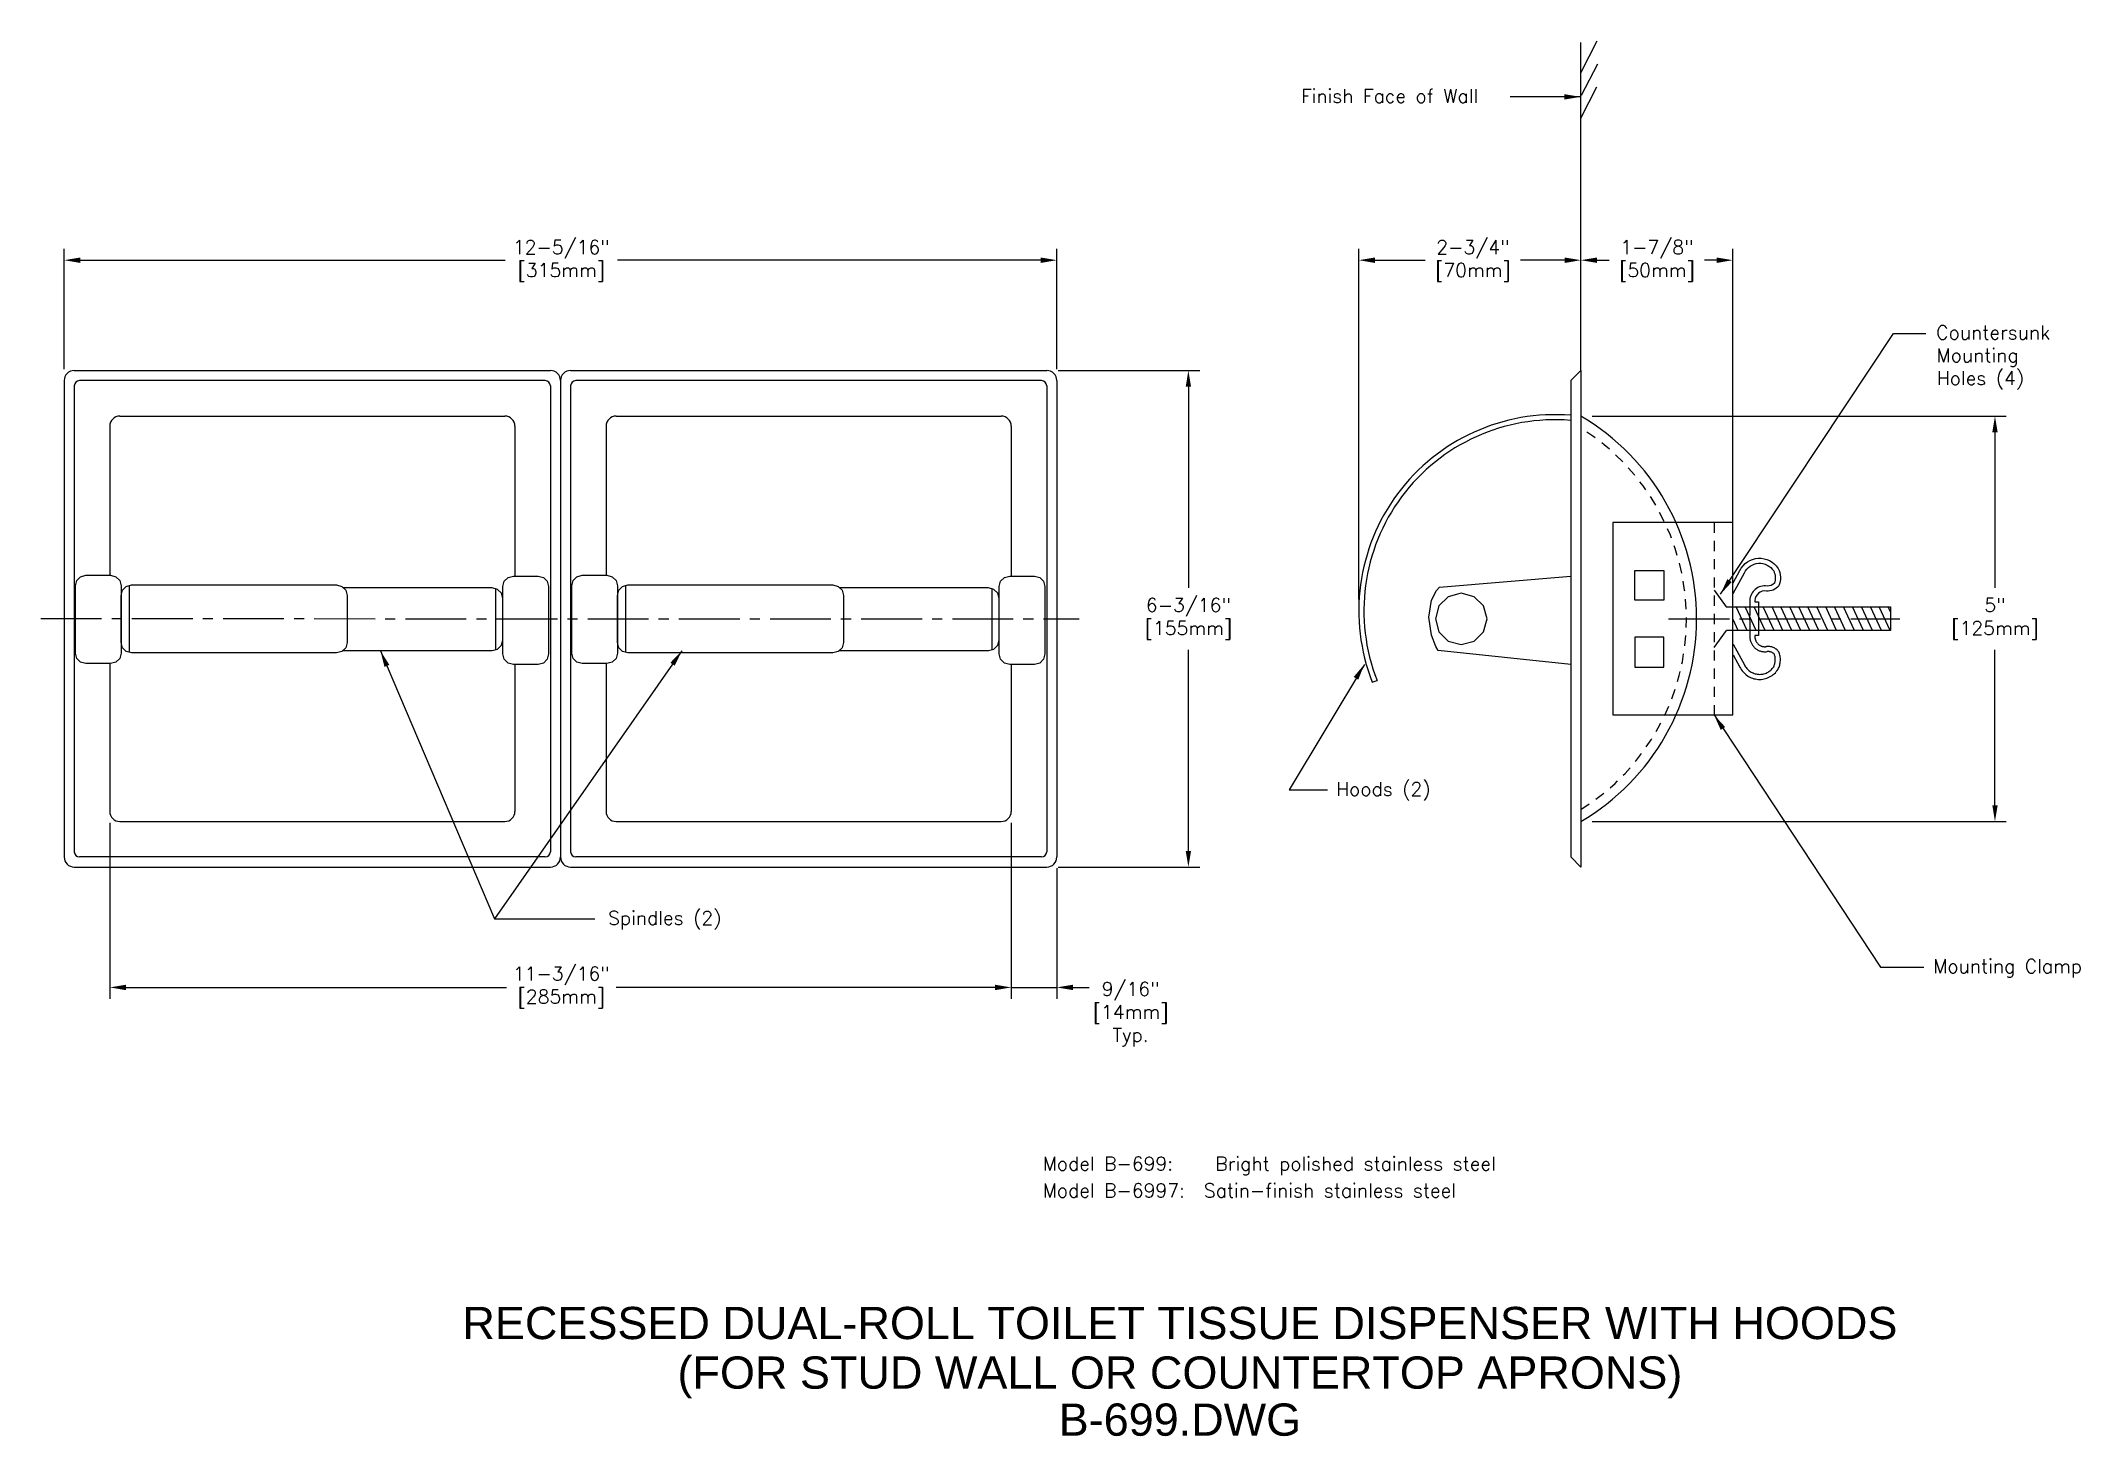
# Model space of a CAD drawing. Extents: x 13.7 to 38.9, y 0.1 to 17.3.
import ezdxf
from ezdxf.enums import TextEntityAlignment as Align

# ---------------------------------------------------------------- set-up
doc = ezdxf.new("R2010")
doc.units = 0
doc.header["$MEASUREMENT"] = 0
doc.header["$PDMODE"] = 35
doc.header["$PDSIZE"] = 0.000315
doc.linetypes.add('CENTER2', pattern=[1.125, 0.75, -0.125, 0.125, -0.125])
doc.linetypes.add('HIDDEN2', pattern=[0.1875, 0.125, -0.0625])
doc.layers.get('0').update_dxf_attribs({"linetype": 'CONTINUOUS'})
doc.layers.get('DEFPOINTS').update_dxf_attribs({"linetype": 'CONTINUOUS'})
for name, color, linetype in [('DETAIL', 4, 'CONTINUOUS'), ('DIM', 1, 'CONTINUOUS'), ('TEXT', 2, 'CONTINUOUS')]:
    doc.layers.add(name, color=color, linetype=linetype)
doc.styles.add('ARIAL_5', font='arial.ttf', dxfattribs={"height": 5})
doc.styles.add('DIM_S_5', font='simplex.shx', dxfattribs={"height": 0.17})
doc.dimstyles.new('DIM_S_7', dxfattribs={"dimtxt": 0.12, "dimasz": 0.2, "dimexe": 0.14, "dimexo": 0.14, "dimgap": 0.09375, "dimtad": 1, "dimtih": 1, "dimtoh": 1, "dimdec": 4, "dimrnd": 0.0625, "dimzin": 0, "dimtxsty": 'DIM_S_5', "dimcen": 0.09375, "dimaunit": 1, "dimazin": 3, "dimtfac": 1, "dimtdec": 4, "dimtofl": 0, "dimtmove": 0, "dimatfit": 3, "dimtolj": 1, "dimtzin": 0})

# ---------------------------------------------------------------- blocks, each defined once
blk = doc.blocks.new('TBLK_TX')
blk = doc.blocks.new('*D2')
at = {"color": 0, "linetype": 'BYBLOCK'}
for p, q in [((14.028, 13.283), (14.028, 14.768)), ((14.228, 14.628), (19.47, 14.628)), ((26.078, 14.628), (20.855, 14.628)), ((26.278, 13.283), (26.278, 14.768))]:
    blk.add_line(p, q, dxfattribs=at)
for points in [[(14.228, 14.661), (14.228, 14.594), (14.028, 14.628)], [(26.078, 14.661), (26.078, 14.594), (26.278, 14.628)]]:
    blk.add_solid(points, dxfattribs=at)
at = {"layer": 'DEFPOINTS', "color": 0, "linetype": 'BYBLOCK'}
for p in [(26.278, 14.628), (14.028, 13.143), (26.278, 13.143)]:
    blk.add_point(p, dxfattribs=at)
at = {"color": 0, "linetype": 'BYBLOCK', "insert": (20.162, 14.619), "char_height": 0.17, "attachment_point": 5, "style": 'DIM_S_5'}
blk.add_mtext('\\A1;12-5/16"\\P[315mm]', dxfattribs=at)
blk = doc.blocks.new('*D3')
at = {"color": 0, "linetype": 'BYBLOCK'}
for p, q in [((14.59, 7.69), (14.59, 5.519)), ((25.715, 7.69), (25.715, 5.519)), ((14.79, 5.659), (19.486, 5.659)), ((25.515, 5.659), (20.839, 5.659))]:
    blk.add_line(p, q, dxfattribs=at)
for points in [[(14.79, 5.692), (14.79, 5.625), (14.59, 5.659)], [(25.515, 5.692), (25.515, 5.625), (25.715, 5.659)]]:
    blk.add_solid(points, dxfattribs=at)
at = {"layer": 'DEFPOINTS', "color": 0, "linetype": 'BYBLOCK'}
for p in [(14.59, 7.83), (25.715, 7.83), (25.715, 5.659)]:
    blk.add_point(p, dxfattribs=at)
at = {"color": 0, "linetype": 'BYBLOCK', "insert": (20.162, 5.659), "char_height": 0.17, "attachment_point": 5, "style": 'DIM_S_5'}
blk.add_mtext('\\A1;11-3/16"\\P[285mm]', dxfattribs=at)
blk = doc.blocks.new('*D4')
at = {"color": 0, "linetype": 'BYBLOCK'}
for p, q in [((25.715, 7.69), (25.715, 5.519)), ((26.278, 7.128), (26.278, 5.519)), ((25.515, 5.659), (25.315, 5.659)), ((25.715, 5.659), (26.278, 5.659)), ((26.478, 5.659), (26.678, 5.659))]:
    blk.add_line(p, q, dxfattribs=at)
for points in [[(25.515, 5.692), (25.515, 5.625), (25.715, 5.659)], [(26.478, 5.692), (26.478, 5.625), (26.278, 5.659)]]:
    blk.add_solid(points, dxfattribs=at)
at = {"layer": 'DEFPOINTS', "color": 0, "linetype": 'BYBLOCK'}
for p in [(25.715, 7.83), (26.278, 7.268), (26.278, 5.659)]:
    blk.add_point(p, dxfattribs=at)
at = {"color": 0, "linetype": 'BYBLOCK', "insert": (27.188, 5.328), "char_height": 0.17, "attachment_point": 5, "style": 'DIM_S_5'}
blk.add_mtext('\\A1;9/16"\\P[14mm]\\PTyp.', dxfattribs=at)
blk = doc.blocks.new('*D5')
at = {"color": 0, "linetype": 'BYBLOCK'}
for p, q in [((30.004, 10.443), (30.004, 14.768)), ((30.204, 14.628), (30.824, 14.628)), ((32.545, 14.628), (31.999, 14.628)), ((32.745, 13.408), (32.745, 14.768))]:
    blk.add_line(p, q, dxfattribs=at)
for points in [[(30.204, 14.661), (30.204, 14.594), (30.004, 14.628)], [(32.545, 14.661), (32.545, 14.594), (32.745, 14.628)]]:
    blk.add_solid(points, dxfattribs=at)
at = {"layer": 'DEFPOINTS', "color": 0, "linetype": 'BYBLOCK'}
for p in [(32.745, 14.628), (32.745, 13.268), (30.004, 10.303)]:
    blk.add_point(p, dxfattribs=at)
at = {"color": 0, "linetype": 'BYBLOCK', "insert": (31.412, 14.619), "char_height": 0.17, "attachment_point": 5, "style": 'DIM_S_5'}
blk.add_mtext('\\A1;2-3/4"\\P[70mm]', dxfattribs=at)
blk = doc.blocks.new('*D6')
at = {"color": 0, "linetype": 'BYBLOCK'}
for p, q in [((30.122, 13.408), (30.122, 14.768)), ((30.322, 14.628), (30.472, 14.628)), ((31.797, 14.628), (31.647, 14.628)), ((31.997, 10.345), (31.997, 14.768))]:
    blk.add_line(p, q, dxfattribs=at)
for points in [[(30.322, 14.661), (30.322, 14.594), (30.122, 14.628)], [(31.797, 14.661), (31.797, 14.594), (31.997, 14.628)]]:
    blk.add_solid(points, dxfattribs=at)
at = {"layer": 'DEFPOINTS', "color": 0, "linetype": 'BYBLOCK'}
for p in [(31.997, 14.628), (30.122, 13.268), (31.997, 10.205)]:
    blk.add_point(p, dxfattribs=at)
at = {"color": 0, "linetype": 'BYBLOCK', "insert": (31.06, 14.619), "char_height": 0.17, "attachment_point": 5, "style": 'DIM_S_5'}
blk.add_mtext('\\A1;1-7/8"\\P[50mm]', dxfattribs=at)
blk = doc.blocks.new('*D7')
at = {"color": 0, "linetype": 'BYBLOCK'}
for p, q in [((30.262, 12.705), (35.372, 12.705)), ((35.232, 12.505), (35.232, 10.586)), ((35.232, 7.905), (35.232, 9.824)), ((30.262, 7.705), (35.372, 7.705))]:
    blk.add_line(p, q, dxfattribs=at)
for points in [[(35.199, 12.505), (35.265, 12.505), (35.232, 12.705)], [(35.199, 7.905), (35.265, 7.905), (35.232, 7.705)]]:
    blk.add_solid(points, dxfattribs=at)
at = {"layer": 'DEFPOINTS', "color": 0, "linetype": 'BYBLOCK'}
for p in [(30.122, 12.705), (30.122, 7.705), (35.232, 7.705)]:
    blk.add_point(p, dxfattribs=at)
at = {"color": 0, "linetype": 'BYBLOCK', "insert": (35.232, 10.205), "char_height": 0.17, "attachment_point": 5, "style": 'DIM_S_5'}
blk.add_mtext('\\A1;5"\\P[125mm]', dxfattribs=at)
blk = doc.blocks.new('*D8')
at = {"layer": 'DEFPOINTS', "color": 0, "linetype": 'CONTINUOUS'}
for p in [(26.153, 13.268), (26.153, 7.143), (27.901, 7.143)]:
    blk.add_point(p, dxfattribs=at)
at = {"layer": 'DIM', "color": 0, "linetype": 'CONTINUOUS'}
for p, q in [((26.293, 13.268), (28.041, 13.268)), ((27.901, 13.068), (27.901, 10.586)), ((27.901, 7.343), (27.901, 9.824)), ((26.293, 7.143), (28.041, 7.143))]:
    blk.add_line(p, q, dxfattribs=at)
for points in [[(27.868, 13.068), (27.934, 13.068), (27.901, 13.268)], [(27.868, 7.343), (27.934, 7.343), (27.901, 7.143)]]:
    blk.add_solid(points, dxfattribs=at)
at = {"layer": 'DIM', "color": 0, "linetype": 'CONTINUOUS', "insert": (27.901, 10.205), "char_height": 0.17, "attachment_point": 5, "style": 'DIM_S_5'}
blk.add_mtext('\\A1;6-3/16"\\P[155mm]', dxfattribs=at)

msp = doc.modelspace()

# ---------------------------------------------------------------- hatches: boundary and pattern name
at = {"layer": 'DETAIL', "linetype": 'CENTER2'}
h = msp.add_hatch(dxfattribs=at)
h.set_pattern_fill('ANSI31', color=256, scale=0.8, angle=70, style=0)
h.set_pattern_definition([(115, (2.4155, 4e-15), (-0.09063078, -0.04226183), [])])
h.paths.add_polyline_path([(34.86001, 10.2051), (34.86001, 10.35097), (34.62401, 10.35097), (34.62401, 10.2051)])
h.paths.add_polyline_path([(34.86001, 10.06112), (34.86001, 10.2051), (34.62401, 10.2051), (34.62401, 10.06112)])
h.paths.add_polyline_path([(36.56569, 10.2051), (36.56569, 10.35097), (34.86001, 10.35097), (34.86001, 10.2051)])
h.paths.add_polyline_path([(34.86001, 10.2051), (34.86001, 10.06112), (36.56569, 10.06112), (36.56569, 10.2051)])

# ---------------------------------------------------------------- linework, layer by layer
at = {"layer": 'DETAIL', "linetype": 'CONTINUOUS'}
for p, q in [((32.74509, 13.26765), (32.74509, 17.31241)), ((14.02765, 13.14265), (14.02765, 7.26755)), ((14.15265, 13.26765), (20.02765, 13.26765)), ((19.96515, 13.14265), (14.21515, 13.14265)), ((20.15265, 13.14265), (20.15265, 7.26755)), ((20.15265, 13.14265), (20.15265, 7.26755)), ((20.27765, 13.26765), (26.15265, 13.26765)), ((26.09015, 13.14265), (20.34015, 13.14265)), ((26.27765, 13.14265), (26.27765, 7.26755)), ((32.74509, 13.26765), (32.62009, 13.14265)), ((32.62009, 13.14265), (32.62009, 7.26755)), ((32.74509, 13.26765), (32.74509, 7.14255)), ((14.15265, 13.08015), (14.15265, 7.33005)), ((20.02765, 13.08015), (20.02765, 7.33005)), ((20.27765, 13.08015), (20.27765, 7.33005)), ((26.15265, 13.08015), (26.15265, 7.33005)), ((14.71515, 12.70515), (19.46515, 12.70515)), ((20.84015, 12.70515), (25.59015, 12.70515)), ((14.59015, 12.58015), (14.59015, 10.74239)), ((19.59015, 12.58015), (19.59015, 10.73194)), ((20.71515, 12.58015), (20.71515, 10.74239)), ((25.71515, 12.58015), (25.71515, 10.73194)), ((34.62009, 11.39078), (33.14048, 11.39078)), ((33.14048, 11.39078), (33.14048, 9.01942)), ((34.62009, 9.01942), (34.62009, 11.39078)), ((34.38802, 10.5571), (34.53957, 10.35097)), ((34.53957, 10.35097), (36.56569, 10.35097)), ((34.89191, 10.41347), (34.93489, 10.41347)), ((34.93489, 10.41347), (34.93489, 9.99862)), ((36.56569, 10.35097), (36.56569, 10.06112)), ((34.38802, 9.8531), (34.54096, 10.06112)), ((36.56569, 10.06112), (34.54096, 10.06112)), ((34.93489, 9.99862), (34.89196, 9.99862)), ((14.59015, 9.6526), (14.59015, 7.83005)), ((19.59015, 9.64215), (19.59015, 7.83005)), ((20.71515, 9.6526), (20.71515, 7.83005)), ((25.71515, 9.64215), (25.71515, 7.83005)), ((30.17051, 9.42233), (30.22871, 9.4451)), ((33.14048, 9.01942), (34.62009, 9.01942)), ((14.71515, 7.70505), (19.46515, 7.70505)), ((20.84015, 7.70505), (25.59015, 7.70505)), ((14.15265, 7.14255), (20.02765, 7.14255)), ((19.96515, 7.26755), (14.21515, 7.26755)), ((20.27765, 7.14255), (26.15265, 7.14255)), ((26.09015, 7.26755), (20.34015, 7.26755)), ((32.74509, 7.14255), (32.62009, 7.26755))]:
    msp.add_line(p, q, dxfattribs=at)
at = {"layer": 'DETAIL', "linetype": 'HIDDEN2'}
msp.add_line((34.38802, 11.39078), (34.38802, 9.01942), dxfattribs=at)
at = {"layer": 'DETAIL', "linetype": 'CENTER2'}
msp.add_line((33.82797, 10.2051), (36.68219, 10.2051), dxfattribs=at)
at = {"layer": 'DETAIL', "linetype": 'CONTINUOUS'}
for points in [[(32.74675, 16.94546), (32.94464, 17.33361)], [(32.75407, 16.66316), (32.95198, 17.05131)], [(32.74509, 16.37919), (32.94299, 16.76735)], [(14.82907, 10.614), (14.82975, 9.79238)], [(19.31037, 9.81378), (19.37619, 9.83147), (19.42297, 9.87793), (19.44077, 9.94325), (19.44077, 10.45655), (19.42297, 10.52187), (19.37619, 10.56833), (19.31037, 10.58602), (17.47446, 10.58602)], [(19.3516, 10.57494), (19.35228, 9.82505)], [(20.95407, 10.614), (20.95475, 9.79238)], [(25.43537, 9.81378), (25.50119, 9.83147), (25.54797, 9.87793), (25.56577, 9.94325), (25.56577, 10.45655), (25.54797, 10.52187), (25.50119, 10.56833), (25.43537, 10.58602), (23.59946, 10.58602)], [(25.4766, 10.57494), (25.47728, 9.82505)], [(32.62009, 9.64215), (30.98443, 9.81276), (30.95541, 9.86255), (30.90097, 10.00392), (30.87009, 10.22487), (30.9017, 10.4341), (30.96332, 10.55365), (30.99897, 10.59416), (32.62009, 10.73194)], [(31.26816, 10.52017), (31.10711, 10.4769), (30.99262, 10.36324), (30.94905, 10.20335)], [(31.58726, 10.20335), (31.5437, 10.36324), (31.42924, 10.4769), (31.26816, 10.52017)], [(30.94905, 10.20335), (30.99262, 10.04345), (31.10711, 9.92979), (31.26816, 9.88653)], [(31.26816, 9.88653), (31.42924, 9.92979), (31.5437, 10.04345), (31.58726, 10.20335)], [(17.46767, 9.81378), (19.31037, 9.81378)], [(23.59267, 9.81378), (25.43537, 9.81378)]]:
    msp.add_lwpolyline(points, dxfattribs=at)
for points in [[(34.62401, 10.64783), (34.70672, 10.79978, -0.58805469), (35.17822, 10.82714, -0.21963815), (35.18764, 10.61168, -0.26163293), (35.03457, 10.54762, 0.44953018), (34.89217, 10.43019, 0.00025394), (34.89191, 10.41347, 0.00025394)], [(34.62401, 10.5171), (34.76239, 10.77132, -0.58581659), (35.12393, 10.79601, -0.20376367), (35.13304, 10.64382, -0.23866458), (35.04274, 10.6096, 0.4482043), (34.82969, 10.43177, 0.00342533), (34.82756, 10.20526, 0.00342533)]]:
    msp.add_lwpolyline(points, format="xyb", dxfattribs=at)
for points in [[(14.29668, 9.6526), (14.23085, 9.67027), (14.18408, 9.71672), (14.16628, 9.78206), (14.16628, 10.61286), (14.18408, 10.67824), (14.23085, 10.72471), (14.29668, 10.74239), (14.60066, 10.74239), (14.66648, 10.72471), (14.71326, 10.67824), (14.73106, 10.61286), (14.73106, 9.78206), (14.71326, 9.71672), (14.66648, 9.67027), (14.60066, 9.6526)], [(14.85957, 9.78437), (14.79374, 9.80204), (14.74697, 9.84847), (14.72917, 9.91377), (14.72917, 10.49272), (14.74697, 10.55805), (14.79374, 10.60451), (14.85957, 10.62219), (17.39001, 10.62219), (17.45584, 10.60451), (17.50262, 10.55805), (17.52043, 10.49272), (17.52043, 9.91377), (17.50262, 9.84847), (17.45584, 9.80204), (17.39001, 9.78437)], [(19.57114, 9.64215), (19.50536, 9.65984), (19.45858, 9.70629), (19.44077, 9.77161), (19.44077, 10.60247), (19.45858, 10.6678), (19.50536, 10.71426), (19.57114, 10.73194), (19.87513, 10.73194), (19.94094, 10.71426), (19.98772, 10.6678), (20.00552, 10.60247), (20.00552, 9.77161), (19.98772, 9.70629), (19.94094, 9.65984), (19.87513, 9.64215)], [(20.42168, 9.6526), (20.35585, 9.67027), (20.30908, 9.71672), (20.29128, 9.78206), (20.29128, 10.61286), (20.30908, 10.67824), (20.35585, 10.72471), (20.42168, 10.74239), (20.72566, 10.74239), (20.79148, 10.72471), (20.83826, 10.67824), (20.85606, 10.61286), (20.85606, 9.78206), (20.83826, 9.71672), (20.79148, 9.67027), (20.72566, 9.6526)], [(20.98457, 9.78437), (20.91874, 9.80204), (20.87197, 9.84847), (20.85417, 9.91377), (20.85417, 10.49272), (20.87197, 10.55805), (20.91874, 10.60451), (20.98457, 10.62219), (23.51501, 10.62219), (23.58084, 10.60451), (23.62762, 10.55805), (23.64543, 10.49272), (23.64543, 9.91377), (23.62762, 9.84847), (23.58084, 9.80204), (23.51501, 9.78437)], [(25.69614, 9.64215), (25.63036, 9.65984), (25.58358, 9.70629), (25.56577, 9.77161), (25.56577, 10.60247), (25.58358, 10.6678), (25.63036, 10.71426), (25.69614, 10.73194), (26.00013, 10.73194), (26.06594, 10.71426), (26.11272, 10.6678), (26.13052, 10.60247), (26.13052, 9.77161), (26.11272, 9.70629), (26.06594, 9.65984), (26.00013, 9.64215)], [(33.40933, 10.80082), (33.76876, 10.80082), (33.76876, 10.43308), (33.40933, 10.43308)], [(33.40933, 9.60937), (33.76876, 9.60937), (33.76876, 9.97711), (33.40933, 9.97711)]]:
    msp.add_lwpolyline(points, close=True, dxfattribs=at)
at = {"layer": 'DETAIL', "linetype": 'CENTER2'}
msp.add_lwpolyline([(13.73883, 10.20787), (26.55272, 10.20369)], dxfattribs=at)
for points in [[(34.62401, 9.89309), (34.76239, 9.63887, 0.58581659), (35.12393, 9.61419, 0.20376367), (35.13304, 9.76638, 0.23866458), (35.04274, 9.8006, -0.44845729), (34.82968, 9.97858, -0.00115165), (34.82756, 10.20466, -0.00115165)], [(34.62401, 9.76237), (34.70672, 9.61042, 0.58805469), (35.17822, 9.58305, 0.21963815), (35.18764, 9.79852, 0.26163293), (35.03457, 9.86257, -0.44953018), (34.89217, 9.98, -0.00009494), (34.89196, 9.99862, -0.00009494)]]:
    msp.add_lwpolyline(points, format="xyb", dxfattribs=at)
at = {"layer": 'DETAIL', "linetype": 'CONTINUOUS'}
for centre, radius, start, end in [((14.15265, 13.14265), 0.125, 90, 180), ((14.21515, 13.08015), 0.0625, 90, 180), ((19.96515, 13.08015), 0.0625, 0, 90), ((20.02765, 13.14265), 0.125, 0, 90), ((20.27765, 13.14265), 0.125, 90, 180), ((20.34015, 13.08015), 0.0625, 90, 180), ((26.09015, 13.08015), 0.0625, 0, 90), ((26.15265, 13.14265), 0.125, 0, 90), ((14.71515, 12.58015), 0.125, 90, 180), ((19.46515, 12.58015), 0.125, 0, 90), ((20.84015, 12.58015), 0.125, 90, 180), ((25.59015, 12.58015), 0.125, 0, 90), ((32.42342, 10.30348), 2.4191, 85.336893, 201.361211), ((32.42342, 10.30348), 2.3566, 85.336893, 201.361211), ((31.26973, 10.2051), 2.90287, 300.546682, 59.453318), ((14.71515, 7.83005), 0.125, 180, 270), ((19.46515, 7.83005), 0.125, 270, 0), ((20.84015, 7.83005), 0.125, 180, 270), ((25.59015, 7.83005), 0.125, 270, 0), ((14.21515, 7.33005), 0.0625, 180, 270), ((19.96515, 7.33005), 0.0625, 270, 0), ((20.34015, 7.33005), 0.0625, 180, 270), ((26.09015, 7.33005), 0.0625, 270, 0), ((14.15265, 7.26755), 0.125, 180, 270), ((20.02765, 7.26755), 0.125, 270, 0), ((20.27765, 7.26755), 0.125, 180, 270), ((26.15265, 7.26755), 0.125, 270, 0)]:
    msp.add_arc(centre, radius, start, end, dxfattribs=at)
at = {"layer": 'DETAIL', "linetype": 'HIDDEN2'}
msp.add_arc((31.26973, 10.2051), 2.77787, 302.080499, 57.919501, dxfattribs=at)

# ---------------------------------------------------------------- block references
at = {"layer": 'TEXT', "linetype": 'CONTINUOUS'}
ref = msp.add_blockref('TBLK_TX', (27.79649, 1.90123), dxfattribs=dict(at, xscale=0.07949760000000002, yscale=0.07949760000000002, zscale=0.07949760000000002))
ref.add_attrib('DWG_NAME', 'RECESSED DUAL-ROLL TOILET TISSUE DISPENSER WITH HOODS', dxfattribs={"layer": '0', "height": 0.397488, "style": 'ARIAL_5'}).set_placement((27.79649, 1.32109), align=Align.CENTER)
ref = msp.add_blockref('TBLK_TX', (27.79649, 0.70971), dxfattribs=dict(at, xscale=0.07949760000000002, yscale=0.07949760000000002, zscale=0.07949760000000002))
ref.add_attrib('TITLE', '(FOR STUD WALL OR COUNTERTOP APRONS)', dxfattribs={"layer": '0', "height": 0.397488, "style": 'ARIAL_5'}).set_placement((27.79649, 0.70971), align=Align.CENTER)
ref.add_attrib('DWG_NAME', 'B-699.DWG', dxfattribs={"layer": '0', "height": 0.397488, "style": 'ARIAL_5'}).set_placement((27.79649, 0.12957), align=Align.CENTER)

# ---------------------------------------------------------------- texts
at = {"layer": 'DIM', "linetype": 'CONTINUOUS', "style": 'DIM_S_5'}
for s, p in [('Finish Face of Wall', (29.29047, 16.56775)), ('Countersunk', (37.12987, 13.6507)), ('Mounting', (37.133, 13.36981)), ('Holes (4)', (37.13612, 13.08894)), ('Hoods (2)', (29.72381, 8.02004)), ('Spindles (2)', (20.73942, 6.43034)), ('Mounting Clamp', (37.09269, 5.83586)), ('Model B-699:   Bright polished stainless steel', (26.10293, 3.39991)), ('Model B-6997:  Satin-finish stainless steel', (26.10293, 3.06883))]:
    msp.add_text(s, height=0.17, dxfattribs=at).set_placement(p)

# ---------------------------------------------------------------- dimensions: what is measured, and where the dimension line sits
at = {"layer": 'DIM', "linetype": 'CONTINUOUS'}
for base, p1, p2, text, picture, middle in [((26.27765, 14.62773), (14.02765, 13.14265), (26.27765, 13.14265), '12-5/16"\\P[315mm]', '*D2', (20.16244, 14.61899)), ((32.74509, 14.62773), (30.00432, 10.30348), (32.74509, 13.26765), '2-3/4"\\P[70mm]', '*D5', (31.41158, 14.61899)), ((25.71515, 5.65861), (14.59015, 7.83005), (25.71515, 7.83005), '11-3/16"\\P[285mm]', '*D3', (20.16244, 5.65861)), ((26.27765, 5.65861), (25.71515, 7.83005), (26.27765, 7.26755), '9/16"\\P[14mm]\\PTyp.', '*D4', (27.18767, 5.32827))]:
    dim = msp.add_linear_dim(base=base, p1=p1, p2=p2, text=text, dimstyle='DIM_S_7', override={"dimpost": '\\X'}, dxfattribs=at)
    dim.commit()
    dim.dimension.update_dxf_attribs({"geometry": picture, "text_midpoint": middle, "dimtype": 160})
dim = msp.add_linear_dim(base=(34.62009, 14.62773), p1=(32.74509, 13.26765), p2=(34.62009, 10.2051), text='1-7/8"\\P[50mm]', dimstyle='DIM_S_7', override={"dimpost": '\\X'}, dxfattribs=at)
dim.commit()
dim.dimension.update_dxf_attribs({"geometry": '*D6', "text_midpoint": (33.68259, 14.61899), "dimtype": 160, "insert": (2.62306, 0)})
dim = msp.add_linear_dim(base=(27.90097, 7.14255), p1=(26.15265, 13.26765), p2=(26.15265, 7.14255), angle=90, text='6-3/16"\\P[155mm]', dimstyle='DIM_S_7', override={"dimpost": '\\X'}, dxfattribs=at)
dim.commit()
dim.dimension.update_dxf_attribs({"geometry": '*D8', "text_midpoint": (27.90097, 10.2051)})
dim = msp.add_linear_dim(base=(37.85496, 7.7051), p1=(32.74509, 12.7051), p2=(32.74509, 7.7051), angle=90, text='5"\\P[125mm]', dimstyle='DIM_S_7', override={"dimpost": '\\X'}, dxfattribs=at)
dim.commit()
dim.dimension.update_dxf_attribs({"geometry": '*D7', "text_midpoint": (37.85496, 10.2051), "insert": (2.62306, 0)})

# ---------------------------------------------------------------- leaders
for points in [[(32.74063, 16.64236), (31.87316, 16.64236)], [(34.46897, 10.51021), (36.60273, 13.7244), (37.00119, 13.7244)], [(17.93173, 9.80855), (19.33625, 6.50512), (20.57554, 6.50512)], [(21.64958, 9.80855), (19.33625, 6.50512)], [(30.0724, 9.64294), (29.14298, 8.09452), (29.61802, 8.09452)], [(34.38802, 9.01942), (36.44067, 5.90648), (36.97768, 5.90648)]]:
    msp.add_leader(points, dimstyle='DIM_S_7', dxfattribs=at)

doc.saveas('drawing.dxf')
